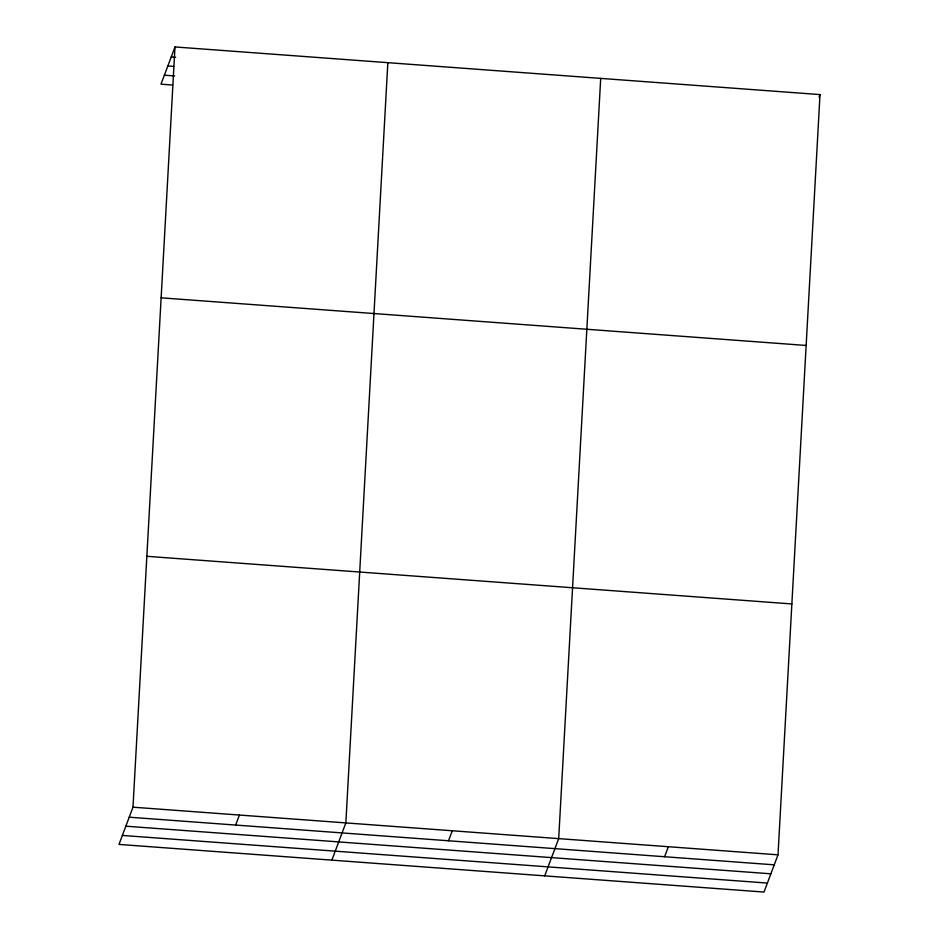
<?xml version="1.0" encoding="UTF-8"?>
<svg xmlns="http://www.w3.org/2000/svg" width="939" height="939" viewBox="0 0 939 939"><rect width="100%" height="100%" fill="white"/><g stroke="black" fill="none" stroke-linecap="round" stroke-linejoin="round"><path stroke-width="1.41" d="M132.986 807.188L174.994 46.95L820.005 94.581L778.008 854.819L764.006 892.05L118.995 844.419L132.986 807.188L778.008 854.819M387.842 62.667L345.845 822.904L331.854 860.136M600.702 78.383L558.693 838.621L544.702 875.852M174.994 46.95L160.992 84.181L172.659 85.05M235.654 825.064L239.422 815.052M448.502 840.781L452.269 830.769M819.066 97.081L820.005 94.581M664.589 856.732L668.357 846.72M171.227 56.962L175.605 57.291M167.846 65.953L173.68 66.376M164.372 75.202L174.584 75.953M161.132 297.827L806.143 345.458M146.848 556.311L791.859 603.941M129.23 817.2L774.241 864.831M125.849 826.191L770.86 873.81M122.375 835.44L767.386 883.071"/></g></svg>
